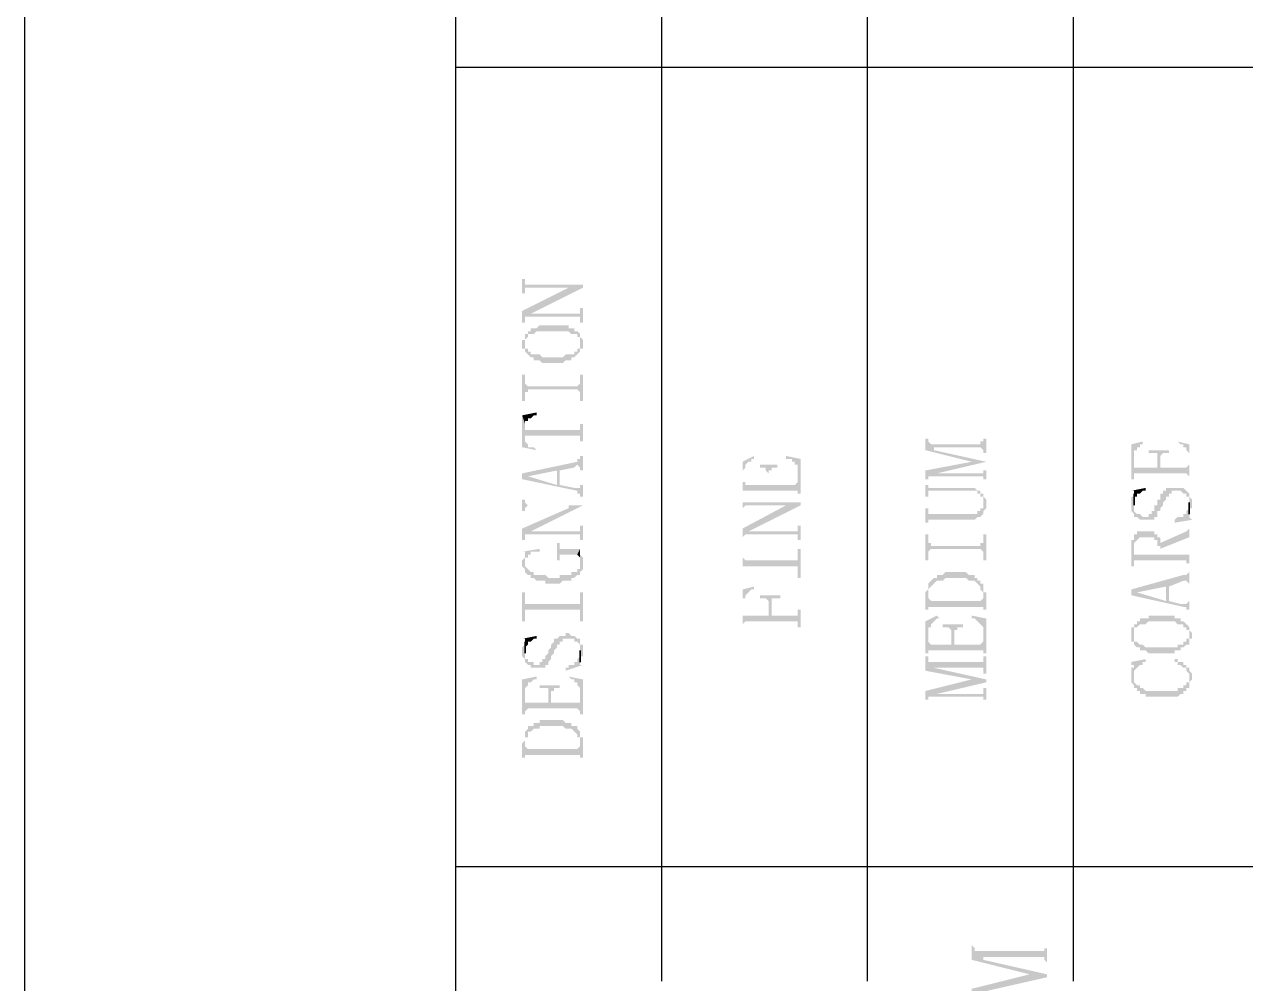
# Model space of a CAD drawing. Header units: millimetres. Extents: x 1186 to 2336, y 1181 to 1549.
# Drawn here: x 1453.55 to 1472.55, y 1277.39 to 1292.31 of the extents above; entities that cross this region are included whole.
import ezdxf

# ---------------------------------------------------------------- set-up
doc = ezdxf.new("R2010")
doc.units = ezdxf.units.MM

msp = doc.modelspace()

# ---------------------------------------------------------------- hatches: boundary and pattern name
at = {"transparency": 33554559}
for points in [[(1461.29738, 1288.34791), (1461.29738, 1288.12225), (1461.34252, 1288.12225), (1461.34252, 1288.21252), (1462.24516, 1288.21252), (1462.24516, 1288.25765), (1461.34252, 1288.25765), (1461.34252, 1288.34791)], [(1461.29738, 1287.85146), (1461.29738, 1287.67093), (1461.34252, 1287.67093), (1461.34252, 1287.7612), (1461.38765, 1287.7612), (1461.43278, 1287.80633), (1462.24516, 1288.21252), (1462.0195, 1288.21252)], [(1461.38765, 1287.7612), (1462.20003, 1287.7612), (1462.20003, 1287.67093), (1462.24516, 1287.67093), (1462.24516, 1287.89659), (1462.20003, 1287.89659), (1462.20003, 1287.85146), (1462.20003, 1287.80633), (1461.43278, 1287.80633)], [(1461.34252, 1287.44527), (1461.34252, 1287.35501), (1461.34252, 1287.40014), (1461.34252, 1287.40014), (1461.38765, 1287.44527), (1461.38765, 1287.4904), (1461.47791, 1287.4904), (1461.52304, 1287.53553), (1462.0195, 1287.53553), (1462.06463, 1287.4904), (1462.15489, 1287.4904), (1462.15489, 1287.44527), (1462.20003, 1287.44527), (1462.20003, 1287.40014), (1462.20003, 1287.35501), (1462.20003, 1287.4904), (1462.20003, 1287.4904), (1462.15489, 1287.53553), (1462.10976, 1287.53553), (1462.10976, 1287.58067), (1462.0195, 1287.58067), (1462.0195, 1287.6258), (1461.56818, 1287.6258), (1461.52304, 1287.58067), (1461.43278, 1287.58067), (1461.43278, 1287.53553), (1461.38765, 1287.53553), (1461.38765, 1287.4904), (1461.34252, 1287.4904)], [(1461.29738, 1287.35501), (1461.29738, 1287.30987), (1461.29738, 1287.26474), (1461.34252, 1287.26474), (1461.34252, 1287.21961), (1461.34252, 1287.21961), (1461.38765, 1287.17448), (1461.38765, 1287.17448), (1461.43278, 1287.12935), (1461.47791, 1287.12935), (1461.47791, 1287.08421), (1461.56818, 1287.08421), (1461.61331, 1287.03908), (1461.92923, 1287.03908), (1461.97437, 1287.08421), (1462.06463, 1287.08421), (1462.06463, 1287.12935), (1462.10976, 1287.12935), (1462.15489, 1287.17448), (1462.15489, 1287.17448), (1462.20003, 1287.21961), (1462.20003, 1287.26474), (1462.24516, 1287.26474), (1462.24516, 1287.30987), (1462.24516, 1287.35501), (1462.24516, 1287.40014), (1462.24516, 1287.40014), (1462.20003, 1287.44527), (1462.20003, 1287.35501), (1462.20003, 1287.30987), (1462.20003, 1287.26474), (1462.15489, 1287.26474), (1462.15489, 1287.21961), (1462.10976, 1287.21961), (1462.10976, 1287.17448), (1461.97437, 1287.17448), (1461.92923, 1287.12935), (1461.61331, 1287.12935), (1461.56818, 1287.17448), (1461.43278, 1287.17448), (1461.43278, 1287.21961), (1461.38765, 1287.21961), (1461.38765, 1287.26474), (1461.34252, 1287.26474), (1461.34252, 1287.30987), (1461.34252, 1287.44527), (1461.34252, 1287.40014), (1461.29738, 1287.40014)], [(1461.29738, 1286.85855), (1461.29738, 1286.45236), (1461.34252, 1286.45236), (1461.34252, 1286.58776), (1461.38765, 1286.58776), (1461.38765, 1286.63289), (1462.15489, 1286.63289), (1462.20003, 1286.58776), (1462.20003, 1286.45236), (1462.24516, 1286.45236), (1462.24516, 1286.85855), (1462.20003, 1286.85855), (1462.20003, 1286.72316), (1462.20003, 1286.72316), (1462.15489, 1286.67802), (1461.38765, 1286.67802), (1461.34252, 1286.72316), (1461.34252, 1286.85855)], [(1461.29738, 1286.2267), (1461.34252, 1286.09131), (1461.34252, 1286.13644), (1461.38765, 1286.13644), (1461.38765, 1286.18157), (1461.43278, 1286.18157), (1461.47791, 1286.2267), (1461.52304, 1286.2267), (1461.52304, 1286.27183)], [(1461.29738, 1286.2267), (1461.29738, 1285.73025), (1461.52304, 1285.68512), (1461.52304, 1285.68512), (1461.47791, 1285.73025), (1461.38765, 1285.73025), (1461.38765, 1285.77538), (1461.38765, 1285.77538), (1461.34252, 1285.82051), (1461.34252, 1286.09131)], [(1461.34252, 1286.09131), (1461.34252, 1285.86564), (1461.34252, 1285.91078), (1462.20003, 1285.91078), (1462.20003, 1285.82051), (1462.24516, 1285.82051), (1462.24516, 1286.09131), (1462.20003, 1286.09131), (1462.20003, 1286.04617), (1462.20003, 1286.00104), (1461.34252, 1286.00104), (1461.34252, 1286.04617)], [(1467.57076, 1285.86564), (1467.57076, 1285.68512), (1468.29287, 1285.50459), (1468.51853, 1285.50459), (1467.70615, 1285.68512), (1467.70615, 1285.73025), (1467.66102, 1285.77538), (1467.66102, 1285.77538), (1467.61589, 1285.82051), (1467.61589, 1285.86564), (1467.61589, 1285.86564)], [(1467.66102, 1285.77538), (1467.70615, 1285.73025), (1468.42827, 1285.73025), (1468.4734, 1285.68512), (1468.4734, 1285.63998), (1468.51853, 1285.63998), (1468.51853, 1285.86564), (1468.4734, 1285.86564), (1468.4734, 1285.82051), (1468.42827, 1285.82051), (1468.42827, 1285.77538)], [(1470.77514, 1285.77538), (1470.77514, 1285.23379), (1470.82027, 1285.23379), (1470.82027, 1285.59485), (1470.82027, 1285.63998), (1470.82027, 1285.68512), (1470.8654, 1285.68512), (1470.8654, 1285.73025), (1470.91054, 1285.73025), (1470.91054, 1285.77538), (1470.95567, 1285.77538), (1470.95567, 1285.82051)], [(1471.04593, 1285.68512), (1471.04593, 1285.63998), (1471.18133, 1285.63998), (1471.18133, 1285.59485), (1471.18133, 1285.41432), (1471.22646, 1285.54972), (1471.22646, 1285.59485), (1471.22646, 1285.59485), (1471.27159, 1285.63998), (1471.36186, 1285.63998), (1471.36186, 1285.68512)], [(1471.49725, 1285.82051), (1471.49725, 1285.82051), (1471.54239, 1285.77538), (1471.58752, 1285.77538), (1471.58752, 1285.73025), (1471.63265, 1285.73025), (1471.63265, 1285.68512), (1471.63265, 1285.68512), (1471.67778, 1285.63998), (1471.67778, 1285.59485), (1471.67778, 1285.23379), (1471.67778, 1285.77538)], [(1461.29738, 1285.32406), (1461.29738, 1285.23379), (1461.38765, 1285.27893), (1461.83897, 1285.36919), (1461.83897, 1285.14353), (1461.8841, 1285.36919), (1462.10976, 1285.41432), (1462.10976, 1285.41432), (1462.15489, 1285.45945), (1462.20003, 1285.41432), (1462.20003, 1285.36919), (1462.24516, 1285.36919), (1462.24516, 1285.59485), (1462.20003, 1285.59485), (1462.20003, 1285.54972), (1462.15489, 1285.54972), (1462.15489, 1285.50459)], [(1464.72743, 1285.50459), (1464.72743, 1285.00813), (1464.72743, 1285.36919), (1464.72743, 1285.36919), (1464.77256, 1285.41432), (1464.77256, 1285.45945), (1464.77256, 1285.45945), (1464.81769, 1285.50459), (1464.86283, 1285.50459), (1464.86283, 1285.54972), (1464.90796, 1285.54972), (1464.90796, 1285.59485)], [(1465.40441, 1285.54972), (1465.49468, 1285.54972), (1465.49468, 1285.50459), (1465.53981, 1285.50459), (1465.53981, 1285.45945), (1465.58494, 1285.45945), (1465.58494, 1285.41432), (1465.58494, 1285.00813), (1465.63007, 1285.00813), (1465.63007, 1285.54972), (1465.40441, 1285.59485)], [(1467.57076, 1285.36919), (1467.57076, 1285.23379), (1467.61589, 1285.23379), (1467.61589, 1285.27893), (1467.66102, 1285.27893), (1467.75128, 1285.32406), (1468.51853, 1285.50459), (1468.29287, 1285.50459)], [(1470.82027, 1285.27893), (1470.82027, 1285.32406), (1471.63265, 1285.32406), (1471.67778, 1285.27893), (1471.67778, 1285.45945), (1471.67778, 1285.45945), (1471.63265, 1285.41432), (1471.22646, 1285.41432), (1471.22646, 1285.54972), (1471.18133, 1285.41432), (1470.82027, 1285.41432), (1470.82027, 1285.59485)], [(1461.29738, 1285.23379), (1462.15489, 1285.05327), (1462.15489, 1285.00813), (1462.20003, 1285.00813), (1462.20003, 1284.963), (1462.24516, 1284.963), (1462.24516, 1285.14353), (1462.20003, 1285.14353), (1462.20003, 1285.0984), (1462.10976, 1285.0984), (1461.8841, 1285.14353), (1461.8841, 1285.36919), (1461.83897, 1285.14353), (1461.38765, 1285.27893), (1461.38765, 1285.27893)], [(1464.72743, 1285.00813), (1464.72743, 1285.05327), (1465.58494, 1285.05327), (1465.58494, 1285.18866), (1465.58494, 1285.18866), (1465.53981, 1285.14353), (1465.13362, 1285.14353), (1465.13362, 1285.32406), (1465.13362, 1285.14353), (1464.77256, 1285.14353), (1464.77256, 1285.18866), (1464.72743, 1285.18866), (1464.72743, 1285.36919)], [(1464.99822, 1285.45945), (1464.99822, 1285.41432), (1465.08849, 1285.41432), (1465.08849, 1285.36919), (1465.08849, 1285.36919), (1465.13362, 1285.32406), (1465.13362, 1285.14353), (1465.13362, 1285.32406), (1465.13362, 1285.36919), (1465.17875, 1285.36919), (1465.17875, 1285.41432), (1465.26901, 1285.41432), (1465.26901, 1285.45945)], [(1467.66102, 1285.27893), (1468.4734, 1285.27893), (1468.4734, 1285.23379), (1468.51853, 1285.23379), (1468.51853, 1285.36919), (1468.4734, 1285.36919), (1468.4734, 1285.32406), (1467.75128, 1285.32406)], [(1467.57076, 1285.14353), (1467.57076, 1284.963), (1467.61589, 1284.963), (1467.61589, 1285.00813), (1467.61589, 1285.05327), (1468.38313, 1285.05327), (1468.38313, 1285.00813), (1468.42827, 1285.00813), (1468.42827, 1284.963), (1468.4734, 1284.963), (1468.4734, 1284.87274), (1468.4734, 1285.00813), (1468.42827, 1285.00813), (1468.42827, 1285.05327), (1468.38313, 1285.05327), (1468.338, 1285.0984), (1467.61589, 1285.0984), (1467.61589, 1285.14353), (1467.61589, 1285.14353)], [(1461.29738, 1284.91787), (1461.29738, 1284.73734), (1461.34252, 1284.73734), (1461.34252, 1284.78247), (1461.34252, 1284.78247), (1461.38765, 1284.8276), (1462.0195, 1284.8276), (1462.0195, 1284.78247), (1462.24516, 1284.8276), (1461.38765, 1284.8276), (1461.34252, 1284.87274), (1461.34252, 1284.91787)], [(1464.72743, 1284.963), (1464.72743, 1284.73734), (1464.72743, 1284.78247), (1464.72743, 1284.78247), (1464.77256, 1284.8276), (1465.63007, 1284.8276), (1465.63007, 1284.87274), (1464.72743, 1284.87274)], [(1467.57076, 1284.78247), (1467.57076, 1284.55681), (1467.61589, 1284.55681), (1467.61589, 1284.60194), (1468.338, 1284.60194), (1468.38313, 1284.64708), (1468.42827, 1284.64708), (1468.4734, 1284.69221), (1468.4734, 1284.73734), (1468.4734, 1284.73734), (1468.51853, 1284.78247), (1468.51853, 1284.87274), (1468.51853, 1284.91787), (1468.51853, 1284.91787), (1468.4734, 1284.963), (1468.4734, 1284.8276), (1468.4734, 1284.78247), (1468.42827, 1284.78247), (1468.42827, 1284.73734), (1468.38313, 1284.73734), (1468.38313, 1284.69221), (1467.61589, 1284.69221), (1467.61589, 1284.73734), (1467.61589, 1284.78247)], [(1470.77514, 1284.8276), (1470.77514, 1284.73734), (1470.77514, 1284.73734), (1470.82027, 1284.69221), (1470.82027, 1284.64708), (1470.8654, 1284.64708), (1470.91054, 1284.60194), (1471.1362, 1284.60194), (1471.1362, 1284.64708), (1471.18133, 1284.64708), (1471.18133, 1284.69221), (1471.18133, 1284.73734), (1471.22646, 1284.73734), (1471.22646, 1284.78247), (1471.22646, 1284.78247), (1471.27159, 1284.8276), (1471.27159, 1284.87274), (1471.27159, 1284.87274), (1471.31673, 1284.91787), (1471.31673, 1284.963), (1471.36186, 1284.963), (1471.36186, 1285.00813), (1471.40699, 1285.00813), (1471.40699, 1285.05327), (1471.54239, 1285.05327), (1471.58752, 1285.00813), (1471.63265, 1285.00813), (1471.63265, 1284.963), (1471.67778, 1284.963), (1471.67778, 1284.87274), (1471.67778, 1284.73734), (1471.67778, 1284.78247), (1471.72292, 1284.78247), (1471.72292, 1284.87274), (1471.72292, 1284.91787), (1471.67778, 1284.963), (1471.67778, 1285.00813), (1471.67778, 1285.00813), (1471.63265, 1285.05327), (1471.63265, 1285.05327), (1471.58752, 1285.0984), (1471.31673, 1285.0984), (1471.31673, 1285.05327), (1471.27159, 1285.05327), (1471.27159, 1285.00813), (1471.22646, 1285.00813), (1471.22646, 1284.91787), (1471.18133, 1284.91787), (1471.18133, 1284.8276), (1471.1362, 1284.8276), (1471.1362, 1284.73734), (1471.09106, 1284.73734), (1471.09106, 1284.69221), (1471.04593, 1284.69221), (1471.04593, 1284.64708), (1470.95567, 1284.64708), (1470.91054, 1284.69221), (1470.8654, 1284.69221), (1470.82027, 1284.73734), (1470.82027, 1284.78247), (1470.82027, 1284.963), (1470.77514, 1284.963), (1470.77514, 1284.91787), (1470.77514, 1284.87274)], [(1470.77514, 1285.05327), (1470.82027, 1285.05327), (1470.82027, 1284.87274), (1470.82027, 1284.963), (1470.8654, 1284.963), (1470.8654, 1285.00813), (1470.91054, 1285.00813), (1470.95567, 1285.05327), (1471.0008, 1285.05327), (1471.0008, 1285.0984)], [(1461.29738, 1284.46655), (1461.29738, 1284.28602), (1461.34252, 1284.28602), (1461.34252, 1284.33115), (1461.34252, 1284.37628), (1461.38765, 1284.37628), (1461.43278, 1284.42141), (1462.24516, 1284.8276), (1462.0195, 1284.78247)], [(1464.72743, 1284.46655), (1464.72743, 1284.28602), (1464.72743, 1284.33115), (1464.72743, 1284.33115), (1464.77256, 1284.37628), (1464.77256, 1284.37628), (1464.81769, 1284.42141), (1465.63007, 1284.8276), (1465.40441, 1284.8276)], [(1471.45212, 1284.60194), (1471.45212, 1284.55681), (1471.72292, 1284.60194), (1471.67778, 1284.64708), (1471.67778, 1284.8276), (1471.67778, 1284.78247), (1471.63265, 1284.73734), (1471.63265, 1284.69221), (1471.58752, 1284.69221), (1471.58752, 1284.64708), (1471.49725, 1284.64708)], [(1461.38765, 1284.37628), (1462.20003, 1284.37628), (1462.20003, 1284.33115), (1462.20003, 1284.28602), (1462.24516, 1284.28602), (1462.24516, 1284.51168), (1462.20003, 1284.51168), (1462.20003, 1284.42141), (1461.43278, 1284.42141)], [(1464.77256, 1284.37628), (1465.58494, 1284.37628), (1465.58494, 1284.28602), (1465.63007, 1284.28602), (1465.63007, 1284.51168), (1465.58494, 1284.51168), (1465.58494, 1284.46655), (1465.58494, 1284.42141), (1464.81769, 1284.42141)], [(1467.57076, 1284.37628), (1467.57076, 1283.97009), (1467.61589, 1283.97009), (1467.61589, 1284.10549), (1467.61589, 1284.10549), (1467.66102, 1284.15062), (1468.42827, 1284.15062), (1468.4734, 1284.10549), (1468.4734, 1283.97009), (1468.51853, 1283.97009), (1468.51853, 1284.37628), (1468.4734, 1284.37628), (1468.4734, 1284.24089), (1468.42827, 1284.24089), (1468.42827, 1284.19575), (1467.66102, 1284.19575), (1467.66102, 1284.24089), (1467.61589, 1284.24089), (1467.61589, 1284.37628)], [(1470.77514, 1284.19575), (1470.77514, 1283.87983), (1470.82027, 1283.87983), (1470.82027, 1284.19575), (1470.82027, 1284.24089), (1470.82027, 1284.24089), (1470.8654, 1284.28602), (1470.8654, 1284.28602), (1470.91054, 1284.33115), (1471.1362, 1284.33115), (1471.1362, 1284.28602), (1471.18133, 1284.28602), (1471.18133, 1284.24089), (1471.18133, 1284.19575), (1471.22646, 1284.19575), (1471.22646, 1284.06036), (1471.22646, 1284.33115), (1471.18133, 1284.33115), (1471.18133, 1284.37628), (1471.1362, 1284.37628), (1471.1362, 1284.42141), (1470.8654, 1284.42141), (1470.8654, 1284.37628), (1470.82027, 1284.37628), (1470.82027, 1284.33115), (1470.82027, 1284.28602), (1470.77514, 1284.28602)], [(1471.22646, 1284.24089), (1471.22646, 1284.15062), (1471.67778, 1284.33115), (1471.67778, 1284.51168), (1471.67778, 1284.46655), (1471.67778, 1284.46655), (1471.63265, 1284.42141), (1471.63265, 1284.42141)], [(1461.83897, 1284.24089), (1461.83897, 1283.97009), (1461.8841, 1283.97009), (1461.8841, 1284.01523), (1461.8841, 1284.06036), (1462.15489, 1284.06036), (1462.20003, 1284.15062), (1461.8841, 1284.15062), (1461.8841, 1284.19575), (1461.8841, 1284.24089)], [(1470.82027, 1283.92496), (1470.82027, 1283.97009), (1471.63265, 1283.97009), (1471.63265, 1283.92496), (1471.67778, 1283.92496), (1471.67778, 1283.87983), (1471.67778, 1284.10549), (1471.67778, 1284.06036), (1471.22646, 1284.06036), (1471.22646, 1284.24089), (1471.22646, 1284.33115), (1471.22646, 1284.06036), (1470.82027, 1284.06036), (1470.82027, 1284.15062)], [(1461.29738, 1284.10549), (1461.34252, 1284.10549), (1461.34252, 1283.92496), (1461.34252, 1283.97009), (1461.34252, 1284.01523), (1461.38765, 1284.01523), (1461.38765, 1284.06036), (1461.43278, 1284.06036), (1461.43278, 1284.10549), (1461.56818, 1284.10549), (1461.56818, 1284.15062)], [(1461.29738, 1283.92496), (1461.29738, 1283.87983), (1461.29738, 1283.87983), (1461.34252, 1283.8347), (1461.34252, 1283.78956), (1461.34252, 1283.78956), (1461.38765, 1283.74443), (1461.43278, 1283.74443), (1461.43278, 1283.6993), (1461.47791, 1283.6993), (1461.52304, 1283.65417), (1461.65844, 1283.65417), (1461.65844, 1283.60904), (1461.8841, 1283.60904), (1461.92923, 1283.65417), (1462.06463, 1283.65417), (1462.06463, 1283.6993), (1462.10976, 1283.6993), (1462.15489, 1283.74443), (1462.20003, 1283.74443), (1462.20003, 1283.78956), (1462.20003, 1283.78956), (1462.24516, 1283.8347), (1462.24516, 1283.87983), (1462.24516, 1283.97009), (1462.24516, 1284.01523), (1462.24516, 1284.01523), (1462.20003, 1284.06036), (1462.20003, 1283.92496), (1462.20003, 1283.87983), (1462.20003, 1283.8347), (1462.15489, 1283.8347), (1462.15489, 1283.78956), (1462.06463, 1283.78956), (1462.06463, 1283.74443), (1461.8841, 1283.74443), (1461.8841, 1283.6993), (1461.70357, 1283.6993), (1461.65844, 1283.74443), (1461.47791, 1283.74443), (1461.47791, 1283.78956), (1461.43278, 1283.78956), (1461.38765, 1283.8347), (1461.38765, 1283.8347), (1461.34252, 1283.87983), (1461.34252, 1283.92496), (1461.34252, 1284.06036), (1461.34252, 1284.01523), (1461.29738, 1283.97009), (1461.29738, 1283.97009)], [(1462.15489, 1284.06036), (1462.20003, 1284.01523), (1462.20003, 1283.97009), (1462.20003, 1283.92496), (1462.20003, 1284.06036), (1462.20003, 1284.15062)], [(1464.72743, 1284.15062), (1464.72743, 1283.6993), (1464.72743, 1283.87983), (1465.58494, 1283.87983), (1465.58494, 1283.6993), (1465.63007, 1283.6993), (1465.63007, 1284.15062), (1465.58494, 1284.15062), (1465.58494, 1284.01523), (1465.58494, 1283.97009), (1464.77256, 1283.97009), (1464.72743, 1284.01523)], [(1467.57076, 1283.42851), (1467.57076, 1283.20285), (1467.61589, 1283.20285), (1467.61589, 1283.42851), (1467.61589, 1283.47364), (1467.61589, 1283.51877), (1467.66102, 1283.5639), (1467.66102, 1283.5639), (1467.70615, 1283.60904), (1467.70615, 1283.60904), (1467.75128, 1283.65417), (1467.84155, 1283.65417), (1467.88668, 1283.6993), (1468.20261, 1283.6993), (1468.24774, 1283.65417), (1468.338, 1283.65417), (1468.38313, 1283.60904), (1468.38313, 1283.60904), (1468.42827, 1283.5639), (1468.42827, 1283.51877), (1468.42827, 1283.51877), (1468.4734, 1283.47364), (1468.4734, 1283.42851), (1468.4734, 1283.20285), (1468.51853, 1283.20285), (1468.51853, 1283.42851), (1468.51853, 1283.47364), (1468.4734, 1283.47364), (1468.4734, 1283.5639), (1468.4734, 1283.60904), (1468.42827, 1283.60904), (1468.42827, 1283.65417), (1468.38313, 1283.65417), (1468.38313, 1283.6993), (1468.338, 1283.6993), (1468.338, 1283.74443), (1468.24774, 1283.74443), (1468.20261, 1283.78956), (1467.88668, 1283.78956), (1467.84155, 1283.74443), (1467.75128, 1283.74443), (1467.75128, 1283.6993), (1467.70615, 1283.6993), (1467.66102, 1283.65417), (1467.66102, 1283.65417), (1467.61589, 1283.60904), (1467.61589, 1283.51877), (1467.61589, 1283.51877), (1467.57076, 1283.47364), (1467.57076, 1283.47364)], [(1470.77514, 1283.51877), (1470.77514, 1283.42851), (1470.8654, 1283.47364), (1471.31673, 1283.5639), (1471.31673, 1283.33824), (1471.36186, 1283.5639), (1471.58752, 1283.65417), (1471.63265, 1283.65417), (1471.67778, 1283.60904), (1471.67778, 1283.5639), (1471.67778, 1283.78956), (1471.67778, 1283.78956), (1471.63265, 1283.74443), (1471.58752, 1283.74443)], [(1461.29738, 1283.47364), (1461.29738, 1283.02232), (1461.34252, 1283.02232), (1461.34252, 1283.15771), (1461.34252, 1283.20285), (1462.20003, 1283.20285), (1462.20003, 1283.02232), (1462.24516, 1283.02232), (1462.24516, 1283.47364), (1462.20003, 1283.47364), (1462.20003, 1283.33824), (1462.20003, 1283.29311), (1461.34252, 1283.29311), (1461.34252, 1283.47364)], [(1464.72743, 1283.51877), (1464.72743, 1282.93205), (1464.72743, 1283.29311), (1464.72743, 1283.38337), (1464.77256, 1283.38337), (1464.77256, 1283.42851), (1464.77256, 1283.42851), (1464.81769, 1283.47364), (1464.81769, 1283.47364), (1464.86283, 1283.51877), (1464.90796, 1283.51877), (1464.90796, 1283.5639)], [(1464.99822, 1283.42851), (1464.99822, 1283.38337), (1465.08849, 1283.38337), (1465.13362, 1283.33824), (1465.13362, 1283.11258), (1465.17875, 1283.29311), (1465.17875, 1283.33824), (1465.17875, 1283.38337), (1465.31415, 1283.38337), (1465.31415, 1283.42851)], [(1467.61589, 1283.20285), (1467.61589, 1283.24798), (1468.4734, 1283.24798), (1468.4734, 1283.20285), (1468.4734, 1283.42851), (1468.4734, 1283.38337), (1468.4734, 1283.38337), (1468.42827, 1283.33824), (1467.66102, 1283.33824), (1467.61589, 1283.38337), (1467.61589, 1283.42851)], [(1470.77514, 1283.42851), (1471.58752, 1283.24798), (1471.63265, 1283.24798), (1471.63265, 1283.20285), (1471.67778, 1283.20285), (1471.67778, 1283.15771), (1471.67778, 1283.33824), (1471.67778, 1283.33824), (1471.63265, 1283.29311), (1471.54239, 1283.29311), (1471.36186, 1283.33824), (1471.36186, 1283.5639), (1471.31673, 1283.33824), (1470.8654, 1283.47364), (1470.8654, 1283.47364)], [(1464.72743, 1282.97719), (1464.72743, 1282.97719), (1464.77256, 1283.02232), (1465.58494, 1283.02232), (1465.58494, 1282.93205), (1465.63007, 1282.93205), (1465.63007, 1283.20285), (1465.58494, 1283.20285), (1465.58494, 1283.15771), (1465.58494, 1283.11258), (1465.17875, 1283.11258), (1465.17875, 1283.29311), (1465.13362, 1283.11258), (1464.72743, 1283.11258), (1464.72743, 1283.29311)], [(1467.57076, 1283.02232), (1467.57076, 1282.52586), (1467.61589, 1282.52586), (1467.61589, 1282.88692), (1467.61589, 1282.93205), (1467.66102, 1282.93205), (1467.66102, 1282.97719), (1467.66102, 1282.97719), (1467.70615, 1283.02232), (1467.70615, 1283.02232), (1467.75128, 1283.06745), (1467.79642, 1283.06745), (1467.75128, 1283.11258)], [(1468.29287, 1283.06745), (1468.338, 1283.06745), (1468.38313, 1283.02232), (1468.38313, 1283.02232), (1468.42827, 1282.97719), (1468.42827, 1282.97719), (1468.4734, 1282.93205), (1468.4734, 1282.52586), (1468.51853, 1282.52586), (1468.51853, 1283.06745), (1468.29287, 1283.11258)], [(1470.82027, 1282.93205), (1470.82027, 1282.79666), (1470.82027, 1282.88692), (1470.82027, 1282.93205), (1470.8654, 1282.93205), (1470.91054, 1282.97719), (1471.0008, 1282.97719), (1471.04593, 1283.02232), (1471.45212, 1283.02232), (1471.49725, 1282.97719), (1471.58752, 1282.97719), (1471.58752, 1282.93205), (1471.63265, 1282.93205), (1471.63265, 1282.88692), (1471.67778, 1282.88692), (1471.67778, 1282.84179), (1471.67778, 1282.79666), (1471.67778, 1282.93205), (1471.67778, 1282.93205), (1471.63265, 1282.97719), (1471.63265, 1282.97719), (1471.58752, 1283.02232), (1471.54239, 1283.02232), (1471.54239, 1283.06745), (1471.45212, 1283.06745), (1471.45212, 1283.11258), (1471.04593, 1283.11258), (1471.04593, 1283.06745), (1470.91054, 1283.06745), (1470.91054, 1283.02232), (1470.8654, 1283.02232), (1470.8654, 1282.97719), (1470.82027, 1282.97719)], [(1461.29738, 1282.52586), (1461.29738, 1282.48073), (1461.29738, 1282.48073), (1461.34252, 1282.4356), (1461.34252, 1282.39047), (1461.34252, 1282.39047), (1461.38765, 1282.34533), (1461.43278, 1282.34533), (1461.43278, 1282.3002), (1461.65844, 1282.3002), (1461.65844, 1282.34533), (1461.70357, 1282.34533), (1461.70357, 1282.39047), (1461.70357, 1282.39047), (1461.74871, 1282.4356), (1461.74871, 1282.48073), (1461.79384, 1282.52586), (1461.79384, 1282.571), (1461.83897, 1282.61613), (1461.83897, 1282.66126), (1461.8841, 1282.66126), (1461.8841, 1282.70639), (1461.92923, 1282.70639), (1461.92923, 1282.75152), (1462.10976, 1282.75152), (1462.10976, 1282.70639), (1462.15489, 1282.70639), (1462.20003, 1282.66126), (1462.20003, 1282.61613), (1462.20003, 1282.4356), (1462.20003, 1282.48073), (1462.24516, 1282.48073), (1462.24516, 1282.52586), (1462.24516, 1282.571), (1462.24516, 1282.61613), (1462.24516, 1282.66126), (1462.20003, 1282.66126), (1462.20003, 1282.70639), (1462.20003, 1282.75152), (1462.15489, 1282.75152), (1462.10976, 1282.79666), (1462.06463, 1282.79666), (1462.0195, 1282.84179), (1461.97437, 1282.84179), (1461.97437, 1282.79666), (1461.8841, 1282.79666), (1461.83897, 1282.75152), (1461.79384, 1282.75152), (1461.79384, 1282.70639), (1461.79384, 1282.70639), (1461.74871, 1282.66126), (1461.74871, 1282.61613), (1461.70357, 1282.571), (1461.70357, 1282.52586), (1461.65844, 1282.48073), (1461.65844, 1282.4356), (1461.61331, 1282.4356), (1461.61331, 1282.39047), (1461.56818, 1282.39047), (1461.56818, 1282.34533), (1461.47791, 1282.34533), (1461.47791, 1282.39047), (1461.38765, 1282.39047), (1461.38765, 1282.4356), (1461.34252, 1282.4356), (1461.34252, 1282.52586), (1461.34252, 1282.66126), (1461.34252, 1282.66126), (1461.29738, 1282.61613), (1461.29738, 1282.571)], [(1467.61589, 1282.52586), (1467.61589, 1282.571), (1468.4734, 1282.571), (1468.4734, 1282.52586), (1468.4734, 1282.70639), (1468.4734, 1282.70639), (1468.42827, 1282.66126), (1468.02208, 1282.66126), (1468.02208, 1282.84179), (1467.97695, 1282.66126), (1467.66102, 1282.66126), (1467.61589, 1282.70639), (1467.61589, 1282.88692)], [(1467.84155, 1282.97719), (1467.84155, 1282.93205), (1467.93181, 1282.93205), (1467.97695, 1282.88692), (1467.97695, 1282.84179), (1467.97695, 1282.66126), (1468.02208, 1282.84179), (1468.02208, 1282.88692), (1468.06721, 1282.88692), (1468.06721, 1282.93205), (1468.15747, 1282.93205), (1468.15747, 1282.97719)], [(1470.77514, 1282.79666), (1470.77514, 1282.75152), (1470.77514, 1282.70639), (1470.82027, 1282.70639), (1470.82027, 1282.66126), (1470.82027, 1282.66126), (1470.8654, 1282.61613), (1470.91054, 1282.61613), (1470.91054, 1282.571), (1471.0008, 1282.571), (1471.04593, 1282.52586), (1471.45212, 1282.52586), (1471.45212, 1282.571), (1471.54239, 1282.571), (1471.54239, 1282.61613), (1471.58752, 1282.61613), (1471.63265, 1282.66126), (1471.67778, 1282.66126), (1471.67778, 1282.70639), (1471.67778, 1282.75152), (1471.72292, 1282.75152), (1471.72292, 1282.79666), (1471.72292, 1282.84179), (1471.72292, 1282.84179), (1471.67778, 1282.88692), (1471.67778, 1282.93205), (1471.67778, 1282.79666), (1471.67778, 1282.75152), (1471.63265, 1282.75152), (1471.63265, 1282.70639), (1471.58752, 1282.70639), (1471.58752, 1282.66126), (1471.49725, 1282.66126), (1471.49725, 1282.61613), (1471.0008, 1282.61613), (1470.95567, 1282.66126), (1470.91054, 1282.66126), (1470.8654, 1282.70639), (1470.82027, 1282.70639), (1470.82027, 1282.75152), (1470.82027, 1282.79666), (1470.82027, 1282.93205), (1470.77514, 1282.93205), (1470.77514, 1282.88692), (1470.77514, 1282.84179)], [(1461.29738, 1282.75152), (1461.34252, 1282.75152), (1461.34252, 1282.61613), (1461.34252, 1282.61613), (1461.38765, 1282.66126), (1461.38765, 1282.70639), (1461.43278, 1282.70639), (1461.47791, 1282.75152), (1461.52304, 1282.75152), (1461.52304, 1282.79666)], [(1461.97437, 1282.3002), (1461.97437, 1282.25507), (1462.24516, 1282.34533), (1462.20003, 1282.34533), (1462.20003, 1282.52586), (1462.20003, 1282.48073), (1462.20003, 1282.48073), (1462.15489, 1282.4356), (1462.15489, 1282.39047), (1462.10976, 1282.39047), (1462.10976, 1282.34533), (1462.0195, 1282.34533), (1462.0195, 1282.3002)], [(1467.57076, 1282.48073), (1467.57076, 1282.25507), (1468.29287, 1282.11967), (1468.29287, 1282.11967), (1468.51853, 1282.07454), (1468.51853, 1282.11967), (1467.70615, 1282.3002), (1467.70615, 1282.3002), (1467.66102, 1282.39047), (1467.61589, 1282.39047), (1467.61589, 1282.48073)], [(1467.66102, 1282.39047), (1467.70615, 1282.3002), (1468.4734, 1282.3002), (1468.4734, 1282.20994), (1468.51853, 1282.20994), (1468.51853, 1282.48073), (1468.4734, 1282.48073), (1468.4734, 1282.4356), (1468.4734, 1282.39047), (1468.42827, 1282.39047)], [(1470.77514, 1282.39047), (1470.77514, 1282.34533), (1470.82027, 1282.34533), (1470.82027, 1282.02941), (1470.82027, 1282.16481), (1470.82027, 1282.25507), (1470.82027, 1282.25507), (1470.8654, 1282.3002), (1470.8654, 1282.3002), (1470.91054, 1282.34533), (1470.95567, 1282.34533), (1470.95567, 1282.39047), (1471.0008, 1282.39047), (1471.0008, 1282.4356)], [(1470.77514, 1282.16481), (1470.77514, 1282.11967), (1470.77514, 1282.07454), (1470.77514, 1282.07454), (1470.82027, 1282.02941), (1470.82027, 1282.3002), (1470.77514, 1282.3002), (1470.77514, 1282.20994), (1470.77514, 1282.20994)], [(1470.82027, 1282.02941), (1470.82027, 1281.98428), (1470.8654, 1281.98428), (1470.8654, 1281.93915), (1470.91054, 1281.93915), (1470.91054, 1281.89401), (1471.0008, 1281.89401), (1471.0008, 1281.84888), (1471.49725, 1281.84888), (1471.54239, 1281.89401), (1471.58752, 1281.89401), (1471.58752, 1281.93915), (1471.63265, 1281.93915), (1471.63265, 1281.98428), (1471.67778, 1281.98428), (1471.67778, 1282.02941), (1471.67778, 1282.07454), (1471.72292, 1282.11967), (1471.72292, 1282.16481), (1471.72292, 1282.20994), (1471.67778, 1282.25507), (1471.67778, 1282.3002), (1471.67778, 1282.11967), (1471.67778, 1282.07454), (1471.63265, 1282.07454), (1471.63265, 1282.02941), (1471.58752, 1282.02941), (1471.58752, 1281.98428), (1471.49725, 1281.98428), (1471.49725, 1281.93915), (1471.0008, 1281.93915), (1470.95567, 1281.98428), (1470.91054, 1281.98428), (1470.91054, 1282.02941), (1470.8654, 1282.02941), (1470.82027, 1282.07454), (1470.82027, 1282.11967), (1470.82027, 1282.16481)], [(1471.45212, 1282.39047), (1471.49725, 1282.39047), (1471.49725, 1282.34533), (1471.54239, 1282.34533), (1471.58752, 1282.3002), (1471.63265, 1282.3002), (1471.63265, 1282.25507), (1471.63265, 1282.25507), (1471.67778, 1282.20994), (1471.67778, 1282.16481), (1471.67778, 1282.3002), (1471.63265, 1282.3002), (1471.63265, 1282.34533), (1471.58752, 1282.34533), (1471.58752, 1282.39047), (1471.49725, 1282.39047), (1471.49725, 1282.4356), (1471.45212, 1282.4356)], [(1461.29738, 1282.11967), (1461.29738, 1281.57809), (1461.34252, 1281.57809), (1461.34252, 1281.93915), (1461.34252, 1281.98428), (1461.34252, 1281.98428), (1461.38765, 1282.02941), (1461.38765, 1282.07454), (1461.43278, 1282.07454), (1461.47791, 1282.11967), (1461.52304, 1282.11967), (1461.52304, 1282.16481)], [(1462.0195, 1282.16481), (1462.0195, 1282.16481), (1462.06463, 1282.11967), (1462.10976, 1282.11967), (1462.10976, 1282.07454), (1462.15489, 1282.07454), (1462.15489, 1282.02941), (1462.20003, 1281.98428), (1462.20003, 1281.93915), (1462.20003, 1281.57809), (1462.24516, 1281.57809), (1462.24516, 1282.11967)], [(1467.57076, 1281.93915), (1467.57076, 1281.80375), (1467.61589, 1281.80375), (1467.61589, 1281.84888), (1467.66102, 1281.84888), (1467.75128, 1281.89401), (1468.51853, 1282.07454), (1468.29287, 1282.11967)], [(1461.34252, 1281.62322), (1461.34252, 1281.62322), (1461.38765, 1281.66835), (1462.15489, 1281.66835), (1462.20003, 1281.62322), (1462.20003, 1281.80375), (1462.20003, 1281.75862), (1461.74871, 1281.75862), (1461.74871, 1281.89401), (1461.70357, 1281.75862), (1461.34252, 1281.75862), (1461.34252, 1281.93915)], [(1461.56818, 1282.02941), (1461.56818, 1281.98428), (1461.70357, 1281.98428), (1461.70357, 1281.93915), (1461.70357, 1281.75862), (1461.74871, 1281.89401), (1461.74871, 1281.93915), (1461.79384, 1281.93915), (1461.79384, 1281.98428), (1461.8841, 1281.98428), (1461.8841, 1282.02941)], [(1467.66102, 1281.84888), (1468.4734, 1281.84888), (1468.4734, 1281.80375), (1468.51853, 1281.80375), (1468.51853, 1281.98428), (1468.4734, 1281.98428), (1468.4734, 1281.93915), (1468.4734, 1281.89401), (1467.75128, 1281.89401)], [(1461.29738, 1281.12677), (1461.29738, 1280.90111), (1461.34252, 1280.90111), (1461.34252, 1281.12677), (1461.34252, 1281.21703), (1461.38765, 1281.21703), (1461.38765, 1281.26216), (1461.38765, 1281.30729), (1461.43278, 1281.30729), (1461.47791, 1281.35243), (1461.56818, 1281.35243), (1461.56818, 1281.39756), (1461.92923, 1281.39756), (1461.97437, 1281.35243), (1462.06463, 1281.35243), (1462.10976, 1281.30729), (1462.10976, 1281.30729), (1462.15489, 1281.26216), (1462.15489, 1281.21703), (1462.20003, 1281.21703), (1462.20003, 1281.1719), (1462.20003, 1281.12677), (1462.20003, 1280.90111), (1462.24516, 1280.90111), (1462.24516, 1281.12677), (1462.24516, 1281.21703), (1462.20003, 1281.21703), (1462.20003, 1281.26216), (1462.20003, 1281.30729), (1462.20003, 1281.30729), (1462.15489, 1281.35243), (1462.15489, 1281.39756), (1462.06463, 1281.39756), (1462.06463, 1281.44269), (1461.97437, 1281.44269), (1461.92923, 1281.48782), (1461.56818, 1281.48782), (1461.56818, 1281.44269), (1461.47791, 1281.44269), (1461.47791, 1281.39756), (1461.38765, 1281.39756), (1461.38765, 1281.35243), (1461.38765, 1281.35243), (1461.34252, 1281.30729), (1461.34252, 1281.26216), (1461.34252, 1281.1719), (1461.34252, 1281.1719)], [(1461.34252, 1280.90111), (1461.34252, 1280.94624), (1462.20003, 1280.94624), (1462.20003, 1280.90111), (1462.20003, 1281.12677), (1462.20003, 1281.08163), (1462.20003, 1281.08163), (1462.15489, 1281.0365), (1461.38765, 1281.0365), (1461.34252, 1281.08163), (1461.34252, 1281.12677)], [(1468.29287, 1277.98415), (1468.29287, 1277.75848), (1469.19551, 1277.53282), (1469.19551, 1277.53282), (1469.46631, 1277.48769), (1469.46631, 1277.53282), (1468.4734, 1277.75848), (1468.4734, 1277.80362), (1468.38313, 1277.89388), (1468.338, 1277.89388), (1468.338, 1277.93901), (1468.338, 1277.93901), (1468.29287, 1277.98415)], [(1468.38313, 1277.89388), (1468.4734, 1277.80362), (1469.42117, 1277.80362), (1469.42117, 1277.75848), (1469.42117, 1277.75848), (1469.46631, 1277.71335), (1469.46631, 1277.66822), (1469.46631, 1277.98415), (1469.46631, 1277.93901), (1469.42117, 1277.93901), (1469.42117, 1277.89388), (1469.37604, 1277.89388)], [(1468.29287, 1277.30716), (1468.29287, 1277.12663), (1468.29287, 1277.17177), (1468.338, 1277.17177), (1468.338, 1277.2169), (1468.38313, 1277.2169), (1468.4734, 1277.26203), (1469.46631, 1277.48769), (1469.19551, 1277.53282)]]:
    msp.add_hatch(color=256, dxfattribs=at).paths.add_polyline_path(points)

# ---------------------------------------------------------------- linework, layer by layer
msp.add_line((1460.25926, 1542.83599), (1460.25926, 1256.09504))
for points in [[(1873.5528, 1251.83599), (1873.5528, 1548.83599), (1453.55281, 1548.83599), (1453.55281, 1251.83599)], [(1470.82027, 1284.963), (1470.82027, 1284.8276), (1470.82027, 1284.87274), (1470.82027, 1285.00813), (1470.82027, 1285.00813)], [(1471.67778, 1284.8276), (1471.67778, 1284.69221), (1471.67778, 1284.87274)], [(1461.34252, 1282.66126), (1461.34252, 1282.52586), (1461.34252, 1282.70639), (1461.34252, 1282.70639)], [(1462.20003, 1282.52586), (1462.20003, 1282.39047), (1462.20003, 1282.571)]]:
    msp.add_lwpolyline(points, close=True)
for points in [[(1463.46373, 1370.44334), (1463.46373, 1277.42593)], [(1466.66811, 1370.44334), (1466.66811, 1277.42593)], [(1469.8725, 1370.44334), (1469.8725, 1277.42593)], [(1460.25934, 1291.64256), (1473.07688, 1291.64256)], [(1473.07688, 1279.20271), (1460.25934, 1279.20271)]]:
    msp.add_lwpolyline(points)

doc.saveas('drawing.dxf')
